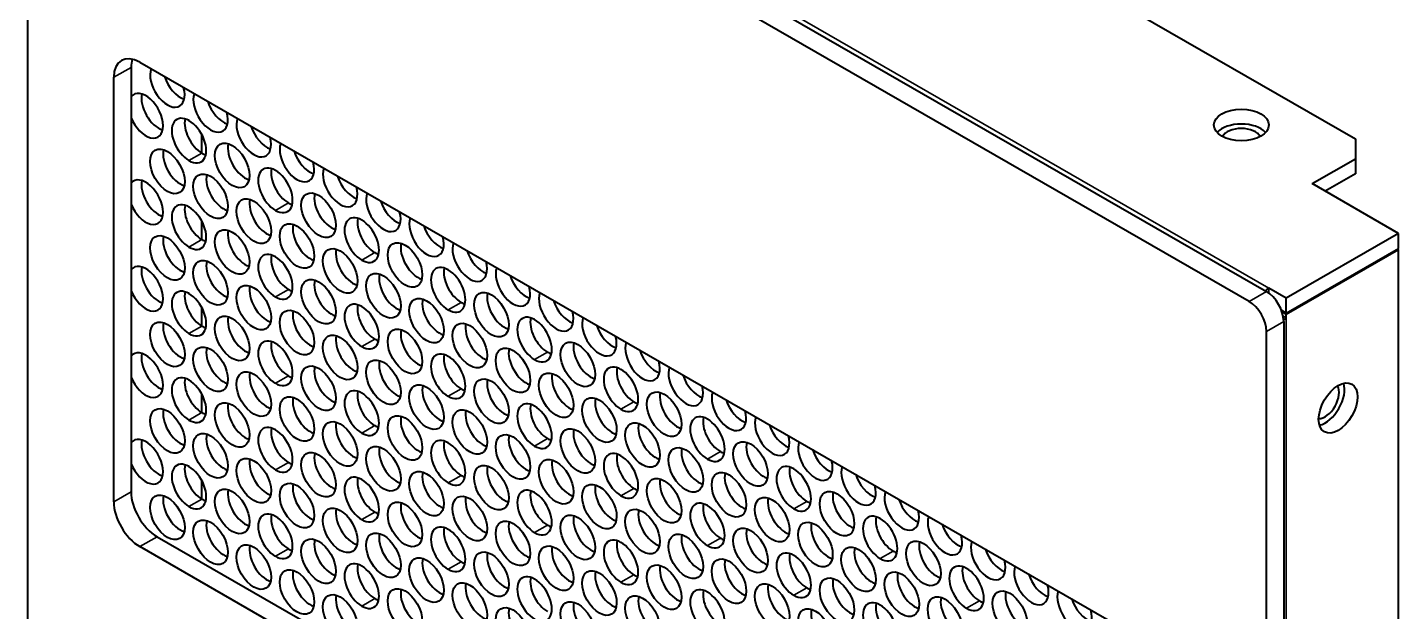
# Model space of a CAD drawing. Header units: millimetres. Extents: x 0 to 594, y 0 to 420.
# Drawn here: x 500.3 to 556.4, y 344.5 to 368.4 of the extents above; entities that cross this region are included whole.
import ezdxf

# ---------------------------------------------------------------- set-up
doc = ezdxf.new("R2010")
doc.units = ezdxf.units.MM
doc.layers.add('가시적인 것(ISO)', color=3, linetype='Continuous', lineweight=40)
doc.layers.add('가시적인 좁은 것(ISO)', color=3, linetype='Continuous', lineweight=35)

msp = doc.modelspace()

# ---------------------------------------------------------------- linework, layer by layer
at = {"layer": '가시적인 것(ISO)'}
for p, q in [((513.662, 387.465), (554.674, 363.848)), ((550.326, 357.192), (501.04, 385.574)), ((501.748, 385.981), (551.033, 357.6)), ((500.333, 385.164), (500.333, 318.942)), ((504.929, 366.984), (546.437, 343.081)), ((504.576, 366.775), (504.576, 349.402)), ((503.869, 348.995), (503.869, 366.368)), ((507.475, 363.264), (507.475, 364.011)), ((554.674, 363.848), (554.674, 363.033)), ((552.907, 362.015), (554.674, 363.033)), ((554.674, 363.033), (554.674, 362.42)), ((556.442, 359.979), (552.907, 362.015)), ((554.674, 362.42), (553.439, 361.709)), ((507.475, 359.724), (507.475, 360.471)), ((556.442, 359.979), (551.846, 357.333)), ((556.442, 359.366), (556.442, 359.979)), ((551.846, 356.719), (556.442, 359.366)), ((551.846, 356.679), (556.442, 359.325)), ((556.442, 359.325), (556.407, 359.346)), ((556.442, 294.003), (556.442, 359.325)), ((551.846, 357.333), (551.139, 357.74)), ((551.139, 357.529), (551.139, 357.74)), ((507.475, 356.184), (507.475, 356.931)), ((551.846, 356.719), (551.846, 357.333)), ((551.647, 356.834), (551.846, 356.719)), ((551.666, 356.782), (551.846, 356.679)), ((551.718, 356.589), (551.846, 356.515)), ((551.74, 356.375), (551.74, 290.154)), ((551.846, 356.515), (551.846, 356.679)), ((551.033, 289.746), (551.033, 355.968)), ((507.475, 352.644), (507.475, 353.391)), ((507.475, 349.104), (507.475, 349.851)), ((505.637, 347.565), (547.144, 323.663)), ((546.437, 323.256), (504.929, 347.158))]:
    msp.add_line(p, q, dxfattribs=at)
for centre, major_axis, ratio, start_param, end_param in [((504.929, 365.757), (-0.749, 1.3), 0.578093, 5.499721, 7.070517), ((505.637, 366.164), (-0.749, 1.3), 0.578093, 0.489852, 0.787332), ((506.061, 366.055), (0.499, -0.867), 0.578093, 3.58322, 7.416222), ((506.591, 366.36), (0.499, -0.867), 0.578093, 4.349455, 5.725401), ((505.177, 364.794), (-0.499, 0.867), 0.578093, 1.342143, 6.515706), ((505.707, 365.099), (0.499, -0.867), 0.578093, 3.699377, 5.725401), ((507.829, 365.037), (0.499, -0.867), 0.578093, 3.58322, 7.416222), ((508.359, 365.342), (0.499, -0.867), 0.578093, 4.349455, 5.725401), ((506.945, 363.776), (-0.499, 0.867), 0.578093, 5.499648, 8.641387), ((507.475, 364.081), (0.499, -0.867), 0.578093, 3.699377, 5.499794), ((506.945, 363.776), (0.499, -0.867), 0.578093, 5.499648, 8.641387), ((509.596, 364.019), (0.499, -0.867), 0.578093, 3.58322, 7.416222), ((510.127, 364.324), (0.499, -0.867), 0.578093, 4.349455, 5.725401), ((550.008, 363.805), (-1.125, 0), 0.575862, 3.634548, 5.79023), ((550.008, 363.805), (-0.81, 0), 0.575862, 3.450675, 5.974103), ((509.243, 363.063), (0.499, -0.867), 0.578093, 3.699377, 5.725401), ((511.364, 363.001), (0.499, -0.867), 0.578093, 3.58322, 7.416222), ((506.591, 362.82), (0.499, -0.867), 0.578093, 3.699377, 5.725401), ((507.475, 364.081), (0.499, -0.867), 0.578093, 5.499648, 5.725401), ((511.895, 363.306), (0.499, -0.867), 0.578093, 4.349455, 5.725401), ((510.48, 361.74), (-0.499, 0.867), 0.578093, 5.499648, 8.641387), ((511.011, 362.045), (0.499, -0.867), 0.578093, 3.699377, 5.499794), ((510.48, 361.74), (0.499, -0.867), 0.578093, 5.499648, 8.641387), ((513.132, 361.983), (0.499, -0.867), 0.578093, 3.58322, 7.416222), ((505.177, 361.254), (-0.499, 0.867), 0.578093, 1.342143, 6.515706), ((505.707, 361.559), (0.499, -0.867), 0.578093, 3.699377, 5.725401), ((508.359, 361.802), (0.499, -0.867), 0.578093, 3.699377, 5.725401), ((513.662, 362.288), (0.499, -0.867), 0.578093, 4.349455, 5.725401), ((510.127, 360.784), (0.499, -0.867), 0.578093, 3.699377, 5.725401), ((512.778, 361.027), (0.499, -0.867), 0.578093, 3.699377, 5.725401), ((514.9, 360.965), (0.499, -0.867), 0.578093, 3.58322, 7.416222), ((506.945, 360.236), (-0.499, 0.867), 0.578093, 5.499648, 8.641387), ((507.475, 360.541), (0.499, -0.867), 0.578093, 3.699377, 5.499794), ((506.945, 360.236), (0.499, -0.867), 0.578093, 5.499648, 8.641387), ((511.011, 362.045), (0.499, -0.867), 0.578093, 5.499648, 5.725401), ((515.43, 361.27), (0.499, -0.867), 0.578093, 4.349455, 5.725401), ((511.895, 359.766), (0.499, -0.867), 0.578093, 3.699377, 5.725401), ((514.016, 359.704), (-0.499, 0.867), 0.578093, 5.499648, 8.641387), ((514.546, 360.009), (0.499, -0.867), 0.578093, 3.699377, 5.499794), ((514.016, 359.704), (0.499, -0.867), 0.578093, 5.499648, 8.641387), ((516.667, 359.947), (0.499, -0.867), 0.578093, 3.58322, 7.416222), ((517.198, 360.252), (0.499, -0.867), 0.578093, 4.349455, 5.725401), ((506.591, 359.28), (0.499, -0.867), 0.578093, 3.699377, 5.725401), ((507.475, 360.541), (0.499, -0.867), 0.578093, 5.499648, 5.725401), ((509.243, 359.523), (0.499, -0.867), 0.578093, 3.699377, 5.725401), ((510.48, 358.2), (-0.499, 0.867), 0.578093, 5.499648, 8.641387), ((513.662, 358.748), (0.499, -0.867), 0.578093, 3.699377, 5.725401), ((514.546, 360.009), (0.499, -0.867), 0.578093, 5.499648, 5.725401), ((516.314, 358.991), (0.499, -0.867), 0.578093, 3.699377, 5.725401), ((518.435, 358.929), (0.499, -0.867), 0.578093, 3.58322, 7.416222), ((518.966, 359.234), (0.499, -0.867), 0.578093, 4.349455, 5.725401), ((505.177, 357.714), (-0.499, 0.867), 0.578093, 1.342143, 6.515706), ((505.707, 358.019), (0.499, -0.867), 0.578093, 3.699377, 5.725401), ((508.359, 358.262), (0.499, -0.867), 0.578093, 3.699377, 5.725401), ((511.011, 358.505), (0.499, -0.867), 0.578093, 3.699377, 5.499794), ((510.48, 358.2), (0.499, -0.867), 0.578093, 5.499648, 8.641387), ((517.551, 357.668), (-0.499, 0.867), 0.578093, 5.499648, 8.641387), ((518.082, 357.973), (0.499, -0.867), 0.578093, 3.699377, 5.499794), ((520.203, 357.911), (0.499, -0.867), 0.578093, 3.58322, 7.416222), ((512.778, 357.487), (0.499, -0.867), 0.578093, 3.699377, 5.725401), ((515.43, 357.73), (0.499, -0.867), 0.578093, 3.699377, 5.725401), ((517.551, 357.668), (0.499, -0.867), 0.578093, 5.499648, 8.641387), ((520.733, 358.216), (0.499, -0.867), 0.578093, 4.349455, 5.725401), ((506.945, 356.696), (-0.499, 0.867), 0.578093, 5.499648, 8.641387), ((507.475, 357.001), (0.499, -0.867), 0.578093, 3.699377, 5.499794), ((506.945, 356.696), (0.499, -0.867), 0.578093, 5.499648, 8.641387), ((510.127, 357.244), (0.499, -0.867), 0.578093, 3.699377, 5.725401), ((511.011, 358.505), (0.499, -0.867), 0.578093, 5.499648, 5.725401), ((519.849, 356.955), (0.499, -0.867), 0.578093, 3.699377, 5.725401), ((521.971, 356.893), (0.499, -0.867), 0.578093, 3.58322, 7.416222), ((551.139, 356.922), (-0.499, -0.867), 0.578093, 3.925057, 4.148959), ((551.033, 356.782), (-0.499, 0.867), 0.578093, 3.928925, 5.499721), ((514.016, 356.164), (-0.499, 0.867), 0.578093, 5.499648, 8.641387), ((514.546, 356.469), (0.499, -0.867), 0.578093, 3.699377, 5.499794), ((514.016, 356.164), (0.499, -0.867), 0.578093, 5.499648, 8.641387), ((517.198, 356.712), (0.499, -0.867), 0.578093, 3.699377, 5.725401), ((518.082, 357.973), (0.499, -0.867), 0.578093, 5.499648, 5.725401), ((522.501, 357.198), (0.499, -0.867), 0.578093, 4.349455, 5.725401), ((550.326, 356.375), (0.499, -0.867), 0.578093, 0.787332, 2.358128), ((506.591, 355.74), (0.499, -0.867), 0.578093, 3.699377, 5.725401), ((509.243, 355.983), (0.499, -0.867), 0.578093, 3.699377, 5.725401), ((511.895, 356.226), (0.499, -0.867), 0.578093, 3.699377, 5.725401), ((521.087, 355.632), (-0.499, 0.867), 0.578093, 5.499648, 8.641387), ((521.617, 355.937), (0.499, -0.867), 0.578093, 3.699377, 5.499794), ((521.087, 355.632), (0.499, -0.867), 0.578093, 5.499648, 8.641387), ((523.738, 355.875), (0.499, -0.867), 0.578093, 3.58322, 7.416222), ((551.139, 356.922), (1, 0), 0.575862, 5.352585, 5.497787), ((507.475, 357.001), (0.499, -0.867), 0.578093, 5.499648, 5.725401), ((513.662, 355.208), (0.499, -0.867), 0.578093, 3.699377, 5.725401), ((516.314, 355.451), (0.499, -0.867), 0.578093, 3.699377, 5.725401), ((518.966, 355.694), (0.499, -0.867), 0.578093, 3.699377, 5.725401), ((524.269, 356.18), (0.499, -0.867), 0.578093, 4.349455, 5.725401), ((508.359, 354.722), (0.499, -0.867), 0.578093, 3.699377, 5.725401), ((510.48, 354.66), (-0.499, 0.867), 0.578093, 5.499648, 8.641387), ((511.011, 354.965), (0.499, -0.867), 0.578093, 3.699377, 5.499794), ((510.48, 354.66), (0.499, -0.867), 0.578093, 5.499648, 8.641387), ((514.546, 356.469), (0.499, -0.867), 0.578093, 5.499648, 5.725401), ((520.733, 354.676), (0.499, -0.867), 0.578093, 3.699377, 5.725401), ((523.385, 354.919), (0.499, -0.867), 0.578093, 3.699377, 5.725401), ((525.506, 354.857), (0.499, -0.867), 0.578093, 3.58322, 7.416222), ((526.037, 355.162), (0.499, -0.867), 0.578093, 4.349455, 5.725401), ((505.177, 354.174), (-0.499, 0.867), 0.578093, 1.342143, 6.515706), ((505.707, 354.479), (0.499, -0.867), 0.578093, 3.699377, 5.725401), ((515.43, 354.19), (0.499, -0.867), 0.578093, 3.699377, 5.725401), ((517.551, 354.128), (-0.499, 0.867), 0.578093, 5.499648, 8.641387), ((518.082, 354.433), (0.499, -0.867), 0.578093, 3.699377, 5.499794), ((517.551, 354.128), (0.499, -0.867), 0.578093, 5.499648, 8.641387), ((521.617, 355.937), (0.499, -0.867), 0.578093, 5.499648, 5.725401), ((506.945, 353.156), (-0.499, 0.867), 0.578093, 5.499648, 8.641387), ((510.127, 353.704), (0.499, -0.867), 0.578093, 3.699377, 5.725401), ((511.011, 354.965), (0.499, -0.867), 0.578093, 5.499648, 5.725401), ((512.778, 353.947), (0.499, -0.867), 0.578093, 3.699377, 5.725401), ((522.501, 353.658), (0.499, -0.867), 0.578093, 3.699377, 5.725401), ((524.622, 353.596), (-0.499, 0.867), 0.578093, 5.499648, 8.641387), ((525.153, 353.902), (0.499, -0.867), 0.578093, 3.699377, 5.499794), ((524.622, 353.596), (0.499, -0.867), 0.578093, 5.499648, 8.641387), ((527.274, 353.839), (0.499, -0.867), 0.578093, 3.58322, 7.416222), ((527.804, 354.145), (0.499, -0.867), 0.578093, 4.349455, 5.725401), ((507.475, 353.461), (0.499, -0.867), 0.578093, 3.699377, 5.499794), ((506.945, 353.156), (0.499, -0.867), 0.578093, 5.499648, 8.641387), ((514.016, 352.624), (-0.499, 0.867), 0.578093, 5.499648, 8.641387), ((514.546, 352.929), (0.499, -0.867), 0.578093, 3.699377, 5.499794), ((517.198, 353.172), (0.499, -0.867), 0.578093, 3.699377, 5.725401), ((518.082, 354.433), (0.499, -0.867), 0.578093, 5.499648, 5.725401), ((519.849, 353.415), (0.499, -0.867), 0.578093, 3.699377, 5.725401), ((553.437, 353.137), (0.404, 0.702), 0.578093, 3.444543, 5.980235), ((553.437, 353.137), (0.561, 0.975), 0.578093, 3.631445, 5.793333), ((509.243, 352.443), (0.499, -0.867), 0.578093, 3.699377, 5.725401), ((511.895, 352.686), (0.499, -0.867), 0.578093, 3.699377, 5.725401), ((514.016, 352.624), (0.499, -0.867), 0.578093, 5.499648, 8.641387), ((521.087, 352.092), (-0.499, 0.867), 0.578093, 5.499648, 8.641387), ((521.617, 352.398), (0.499, -0.867), 0.578093, 3.699377, 5.499794), ((524.269, 352.641), (0.499, -0.867), 0.578093, 3.699377, 5.725401), ((525.153, 353.901), (0.499, -0.867), 0.578093, 5.499648, 5.725401), ((526.921, 352.883), (0.499, -0.867), 0.578093, 3.699377, 5.725401), ((529.042, 352.821), (0.499, -0.867), 0.578093, 3.58322, 7.416222), ((529.572, 353.126), (0.499, -0.867), 0.578093, 4.349455, 5.725401), ((506.591, 352.2), (0.499, -0.867), 0.578093, 3.699377, 5.725401), ((507.475, 353.461), (0.499, -0.867), 0.578093, 5.499648, 5.725401), ((516.314, 351.911), (0.499, -0.867), 0.578093, 3.699377, 5.725401), ((518.966, 352.154), (0.499, -0.867), 0.578093, 3.699377, 5.725401), ((521.087, 352.092), (0.499, -0.867), 0.578093, 5.499648, 8.641387), ((528.158, 351.56), (-0.499, 0.867), 0.578093, 5.499648, 8.641387), ((528.688, 351.866), (0.499, -0.867), 0.578093, 3.699377, 5.499794), ((528.158, 351.56), (0.499, -0.867), 0.578093, 5.499648, 8.641387), ((530.81, 351.803), (0.499, -0.867), 0.578093, 3.58322, 7.416222), ((510.48, 351.12), (-0.499, 0.867), 0.578093, 5.499648, 8.641387), ((511.011, 351.425), (0.499, -0.867), 0.578093, 3.699377, 5.499794), ((510.48, 351.12), (0.499, -0.867), 0.578093, 5.499648, 8.641387), ((513.662, 351.668), (0.499, -0.867), 0.578093, 3.699377, 5.725401), ((514.546, 352.929), (0.499, -0.867), 0.578093, 5.499648, 5.725401), ((523.385, 351.379), (0.499, -0.867), 0.578093, 3.699377, 5.725401), ((526.037, 351.622), (0.499, -0.867), 0.578093, 3.699377, 5.725401), ((531.34, 352.109), (0.499, -0.867), 0.578093, 4.349455, 5.725401), ((505.177, 350.634), (-0.499, 0.867), 0.578093, 1.342143, 6.515706), ((505.707, 350.939), (0.499, -0.867), 0.578093, 3.699377, 5.725401), ((508.359, 351.182), (0.499, -0.867), 0.578093, 3.699377, 5.725401), ((517.551, 350.588), (-0.499, 0.867), 0.578093, 5.499648, 8.641387), ((518.082, 350.894), (0.499, -0.867), 0.578093, 3.699377, 5.499794), ((517.551, 350.588), (0.499, -0.867), 0.578093, 5.499648, 8.641387), ((520.733, 351.137), (0.499, -0.867), 0.578093, 3.699377, 5.725401), ((521.617, 352.397), (0.499, -0.867), 0.578093, 5.499648, 5.725401), ((530.456, 350.848), (0.499, -0.867), 0.578093, 3.699377, 5.725401), ((532.577, 350.785), (0.499, -0.867), 0.578093, 3.58322, 7.416222), ((510.127, 350.164), (0.499, -0.867), 0.578093, 3.699377, 5.725401), ((512.778, 350.407), (0.499, -0.867), 0.578093, 3.699377, 5.725401), ((515.43, 350.65), (0.499, -0.867), 0.578093, 3.699377, 5.725401), ((522.501, 350.118), (0.499, -0.867), 0.578093, 3.699377, 5.725401), ((524.622, 350.056), (-0.499, 0.867), 0.578093, 5.499648, 8.641387), ((525.153, 350.362), (0.499, -0.867), 0.578093, 3.699377, 5.499794), ((524.622, 350.056), (0.499, -0.867), 0.578093, 5.499648, 8.641387), ((527.804, 350.605), (0.499, -0.867), 0.578093, 3.699377, 5.725401), ((528.688, 351.865), (0.499, -0.867), 0.578093, 5.499648, 5.725401), ((533.108, 351.091), (0.499, -0.867), 0.578093, 4.349455, 5.725401), ((506.945, 349.616), (-0.499, 0.867), 0.578093, 5.499648, 8.641387), ((507.475, 349.921), (0.499, -0.867), 0.578093, 3.699377, 5.499794), ((506.945, 349.616), (0.499, -0.867), 0.578093, 5.499648, 8.641387), ((511.011, 351.425), (0.499, -0.867), 0.578093, 5.499648, 5.725401), ((517.198, 349.633), (0.499, -0.867), 0.578093, 3.699377, 5.725401), ((519.849, 349.875), (0.499, -0.867), 0.578093, 3.699377, 5.725401), ((529.572, 349.587), (0.499, -0.867), 0.578093, 3.699377, 5.725401), ((531.693, 349.524), (-0.499, 0.867), 0.578093, 5.499648, 8.641387), ((532.224, 349.83), (0.499, -0.867), 0.578093, 3.699377, 5.499794), ((531.694, 349.524), (0.499, -0.867), 0.578093, 5.499648, 8.641387), ((534.345, 349.767), (0.499, -0.867), 0.578093, 3.58322, 7.416222), ((511.895, 349.146), (0.499, -0.867), 0.578093, 3.699377, 5.725401), ((514.016, 349.084), (-0.499, 0.867), 0.578093, 5.499648, 8.641387), ((514.546, 349.39), (0.499, -0.867), 0.578093, 3.699377, 5.499794), ((514.016, 349.084), (0.499, -0.867), 0.578093, 5.499648, 8.641387), ((518.082, 350.893), (0.499, -0.867), 0.578093, 5.499648, 5.725401), ((524.269, 349.101), (0.499, -0.867), 0.578093, 3.699377, 5.725401), ((526.921, 349.344), (0.499, -0.867), 0.578093, 3.699377, 5.725401), ((534.875, 350.073), (0.499, -0.867), 0.578093, 4.349455, 5.725401), ((505.637, 348.792), (-0.749, 1.3), 0.578093, 0.787332, 2.358128), ((506.591, 348.66), (0.499, -0.867), 0.578093, 3.699377, 5.725401), ((507.475, 349.921), (0.499, -0.867), 0.578093, 5.499648, 5.725401), ((509.243, 348.903), (0.499, -0.867), 0.578093, 3.699377, 5.725401), ((518.966, 348.614), (0.499, -0.867), 0.578093, 3.699377, 5.725401), ((521.087, 348.552), (-0.499, 0.867), 0.578093, 5.499648, 8.641387), ((521.617, 348.858), (0.499, -0.867), 0.578093, 3.699377, 5.499794), ((521.087, 348.552), (0.499, -0.867), 0.578093, 5.499648, 8.641387), ((525.153, 350.361), (0.499, -0.867), 0.578093, 5.499648, 5.725401), ((531.34, 348.569), (0.499, -0.867), 0.578093, 3.699377, 5.725401), ((532.224, 349.83), (0.499, -0.867), 0.578093, 5.499648, 5.725401), ((533.992, 348.812), (0.499, -0.867), 0.578093, 3.699377, 5.725401), ((536.113, 348.749), (0.499, -0.867), 0.578093, 3.58322, 7.416222), ((536.643, 349.055), (0.499, -0.867), 0.578093, 4.349455, 5.725401), ((504.929, 348.384), (0.749, -1.3), 0.578093, 3.928925, 5.499721), ((510.48, 347.58), (-0.499, 0.867), 0.578093, 5.499648, 8.641387), ((511.011, 347.886), (0.499, -0.867), 0.578093, 3.699377, 5.499794), ((513.662, 348.129), (0.499, -0.867), 0.578093, 3.699377, 5.725401), ((514.546, 349.389), (0.499, -0.867), 0.578093, 5.499648, 5.725401), ((516.314, 348.371), (0.499, -0.867), 0.578093, 3.699377, 5.725401), ((526.037, 348.083), (0.499, -0.867), 0.578093, 3.699377, 5.725401), ((528.158, 348.02), (-0.499, 0.867), 0.578093, 5.499648, 8.641387), ((528.688, 348.326), (0.499, -0.867), 0.578093, 3.699377, 5.499794), ((528.158, 348.02), (0.499, -0.867), 0.578093, 5.499648, 8.641387), ((535.229, 347.488), (-0.499, 0.867), 0.578093, 5.499648, 8.641387), ((508.359, 347.642), (0.499, -0.867), 0.578093, 3.699377, 5.725401), ((510.48, 347.58), (0.499, -0.867), 0.578093, 5.499648, 8.641387), ((517.551, 347.048), (-0.499, 0.867), 0.578093, 5.499648, 8.641387), ((518.082, 347.354), (0.499, -0.867), 0.578093, 3.699377, 5.499794), ((520.733, 347.597), (0.499, -0.867), 0.578093, 3.699377, 5.725401), ((521.617, 348.857), (0.499, -0.867), 0.578093, 5.499648, 5.725401), ((523.385, 347.84), (0.499, -0.867), 0.578093, 3.699377, 5.725401), ((530.456, 347.308), (0.499, -0.867), 0.578093, 3.699377, 5.725401), ((533.108, 347.551), (0.499, -0.867), 0.578093, 3.699377, 5.725401), ((535.759, 347.794), (0.499, -0.867), 0.578093, 3.699377, 5.499794), ((535.229, 347.488), (0.499, -0.867), 0.578093, 5.499648, 8.641387), ((537.881, 347.731), (0.499, -0.867), 0.578093, 3.58322, 7.416222), ((538.411, 348.037), (0.499, -0.867), 0.578093, 4.349455, 5.725401), ((512.778, 346.867), (0.499, -0.867), 0.578093, 3.699377, 5.725401), ((515.43, 347.11), (0.499, -0.867), 0.578093, 3.699377, 5.725401), ((517.551, 347.048), (0.499, -0.867), 0.578093, 5.499648, 8.641387), ((524.622, 346.516), (-0.499, 0.867), 0.578093, 5.499648, 8.641387), ((525.153, 346.822), (0.499, -0.867), 0.578093, 3.699377, 5.499794), ((524.622, 346.516), (0.499, -0.867), 0.578093, 5.499648, 8.641387), ((527.804, 347.065), (0.499, -0.867), 0.578093, 3.699377, 5.725401), ((528.688, 348.326), (0.499, -0.867), 0.578093, 5.499648, 5.725401), ((537.527, 346.776), (0.499, -0.867), 0.578093, 3.699377, 5.725401), ((539.648, 346.713), (0.499, -0.867), 0.578093, 3.58322, 7.416222), ((510.127, 346.625), (0.499, -0.867), 0.578093, 3.699377, 5.725401), ((511.011, 347.885), (0.499, -0.867), 0.578093, 5.499648, 5.725401), ((519.849, 346.336), (0.499, -0.867), 0.578093, 3.699377, 5.725401), ((522.501, 346.579), (0.499, -0.867), 0.578093, 3.699377, 5.725401), ((531.693, 345.984), (-0.499, 0.867), 0.578093, 5.499648, 8.641387), ((532.224, 346.29), (0.499, -0.867), 0.578093, 3.699377, 5.499794), ((531.694, 345.984), (0.499, -0.867), 0.578093, 5.499648, 8.641387), ((534.875, 346.533), (0.499, -0.867), 0.578093, 3.699377, 5.725401), ((535.759, 347.794), (0.499, -0.867), 0.578093, 5.499648, 5.725401), ((540.179, 347.019), (0.499, -0.867), 0.578093, 4.349455, 5.725401), ((514.016, 345.544), (-0.499, 0.867), 0.578093, 5.499648, 8.641387), ((514.546, 345.85), (0.499, -0.867), 0.578093, 3.699377, 5.499794), ((514.016, 345.544), (0.499, -0.867), 0.578093, 5.499648, 8.641387), ((517.198, 346.093), (0.499, -0.867), 0.578093, 3.699377, 5.725401), ((518.082, 347.353), (0.499, -0.867), 0.578093, 5.499648, 5.725401), ((526.921, 345.804), (0.499, -0.867), 0.578093, 3.699377, 5.725401), ((529.572, 346.047), (0.499, -0.867), 0.578093, 3.699377, 5.725401), ((538.764, 345.452), (-0.499, 0.867), 0.578093, 5.499648, 8.641387), ((539.295, 345.758), (0.499, -0.867), 0.578093, 3.699377, 5.499794), ((538.765, 345.452), (0.499, -0.867), 0.578093, 5.499648, 8.641387), ((541.416, 345.695), (0.499, -0.867), 0.578093, 3.58322, 7.416222), ((511.895, 345.606), (0.499, -0.867), 0.578093, 3.699377, 5.725401), ((518.966, 345.075), (0.499, -0.867), 0.578093, 3.699377, 5.725401), ((521.087, 345.012), (-0.499, 0.867), 0.578093, 5.499648, 8.641387), ((521.617, 345.318), (0.499, -0.867), 0.578093, 3.699377, 5.499794), ((521.087, 345.012), (0.499, -0.867), 0.578093, 5.499648, 8.641387), ((524.269, 345.561), (0.499, -0.867), 0.578093, 3.699377, 5.725401), ((525.153, 346.822), (0.499, -0.867), 0.578093, 5.499648, 5.725401), ((533.992, 345.272), (0.499, -0.867), 0.578093, 3.699377, 5.725401), ((536.643, 345.515), (0.499, -0.867), 0.578093, 3.699377, 5.725401), ((541.946, 346.001), (0.499, -0.867), 0.578093, 4.349455, 5.725401), ((513.662, 344.589), (0.499, -0.867), 0.578093, 3.699377, 5.725401), ((516.314, 344.832), (0.499, -0.867), 0.578093, 3.699377, 5.725401), ((526.037, 344.543), (0.499, -0.867), 0.578093, 3.699377, 5.725401), ((528.158, 344.48), (-0.499, 0.867), 0.578093, 5.499648, 8.641387), ((528.688, 344.786), (0.499, -0.867), 0.578093, 3.699377, 5.499794), ((528.158, 344.48), (0.499, -0.867), 0.578093, 5.499648, 8.641387), ((531.34, 345.029), (0.499, -0.867), 0.578093, 3.699377, 5.725401), ((532.224, 346.29), (0.499, -0.867), 0.578093, 5.499648, 5.725401), ((538.411, 344.497), (0.499, -0.867), 0.578093, 3.699377, 5.725401), ((541.063, 344.74), (0.499, -0.867), 0.578093, 3.699377, 5.725401), ((543.184, 344.677), (0.499, -0.867), 0.578093, 3.58322, 7.416222), ((514.546, 345.849), (0.499, -0.867), 0.578093, 5.499648, 5.725401), ((520.733, 344.057), (0.499, -0.867), 0.578093, 3.699377, 5.725401), ((523.385, 344.3), (0.499, -0.867), 0.578093, 3.699377, 5.725401), ((533.108, 344.011), (0.499, -0.867), 0.578093, 3.699377, 5.725401), ((535.229, 343.948), (-0.499, 0.867), 0.578093, 5.499648, 8.641387), ((535.759, 344.254), (0.499, -0.867), 0.578093, 3.699377, 5.499794), ((535.229, 343.948), (0.499, -0.867), 0.578093, 5.499648, 8.641387), ((539.295, 345.758), (0.499, -0.867), 0.578093, 5.499648, 5.725401), ((543.714, 344.983), (0.499, -0.867), 0.578093, 4.349455, 5.725401)]:
    msp.add_ellipse(centre, major_axis=major_axis, ratio=ratio, start_param=start_param, end_param=end_param, dxfattribs=at)
for centre, major_axis, ratio in [((550.008, 364.418), (1.125, 0), 0.575862), ((508.713, 362.758), (0.499, -0.867), 0.578093), ((506.061, 362.515), (0.499, -0.867), 0.578093), ((507.829, 361.497), (0.499, -0.867), 0.578093), ((509.596, 360.479), (0.499, -0.867), 0.578093), ((512.248, 360.722), (0.499, -0.867), 0.578093), ((508.713, 359.218), (0.499, -0.867), 0.578093), ((511.364, 359.461), (0.499, -0.867), 0.578093), ((506.061, 358.975), (0.499, -0.867), 0.578093), ((515.784, 358.686), (0.499, -0.867), 0.578093), ((513.132, 358.443), (0.499, -0.867), 0.578093), ((507.829, 357.957), (0.499, -0.867), 0.578093), ((512.248, 357.182), (0.499, -0.867), 0.578093), ((514.9, 357.425), (0.499, -0.867), 0.578093), ((509.596, 356.939), (0.499, -0.867), 0.578093), ((516.667, 356.407), (0.499, -0.867), 0.578093), ((519.319, 356.65), (0.499, -0.867), 0.578093), ((511.364, 355.921), (0.499, -0.867), 0.578093), ((506.061, 355.435), (0.499, -0.867), 0.578093), ((508.713, 355.678), (0.499, -0.867), 0.578093), ((518.435, 355.389), (0.499, -0.867), 0.578093), ((513.132, 354.903), (0.499, -0.867), 0.578093), ((515.784, 355.146), (0.499, -0.867), 0.578093), ((507.829, 354.417), (0.499, -0.867), 0.578093), ((520.203, 354.371), (0.499, -0.867), 0.578093), ((522.855, 354.614), (0.499, -0.867), 0.578093), ((512.248, 353.642), (0.499, -0.867), 0.578093), ((514.9, 353.885), (0.499, -0.867), 0.578093), ((509.596, 353.399), (0.499, -0.867), 0.578093), ((519.319, 353.11), (0.499, -0.867), 0.578093), ((521.971, 353.353), (0.499, -0.867), 0.578093), ((516.667, 352.867), (0.499, -0.867), 0.578093), ((526.39, 352.578), (0.499, -0.867), 0.578093), ((553.967, 352.831), (0.561, 0.975), 0.578093), ((508.713, 352.138), (0.499, -0.867), 0.578093), ((511.364, 352.381), (0.499, -0.867), 0.578093), ((523.738, 352.335), (0.499, -0.867), 0.578093), ((506.061, 351.895), (0.499, -0.867), 0.578093), ((513.132, 351.363), (0.499, -0.867), 0.578093), ((515.784, 351.606), (0.499, -0.867), 0.578093), ((518.435, 351.849), (0.499, -0.867), 0.578093), ((507.829, 350.877), (0.499, -0.867), 0.578093), ((520.203, 350.831), (0.499, -0.867), 0.578093), ((522.855, 351.074), (0.499, -0.867), 0.578093), ((525.506, 351.317), (0.499, -0.867), 0.578093), ((514.9, 350.345), (0.499, -0.867), 0.578093), ((527.274, 350.299), (0.499, -0.867), 0.578093), ((529.926, 350.542), (0.499, -0.867), 0.578093), ((509.596, 349.859), (0.499, -0.867), 0.578093), ((512.248, 350.102), (0.499, -0.867), 0.578093), ((521.971, 349.813), (0.499, -0.867), 0.578093), ((516.667, 349.327), (0.499, -0.867), 0.578093), ((519.319, 349.57), (0.499, -0.867), 0.578093), ((529.042, 349.281), (0.499, -0.867), 0.578093), ((508.713, 348.598), (0.499, -0.867), 0.578093), ((511.364, 348.841), (0.499, -0.867), 0.578093), ((523.738, 348.795), (0.499, -0.867), 0.578093), ((526.39, 349.038), (0.499, -0.867), 0.578093), ((506.061, 348.355), (0.499, -0.867), 0.578093), ((515.784, 348.066), (0.499, -0.867), 0.578093), ((518.435, 348.309), (0.499, -0.867), 0.578093), ((530.81, 348.263), (0.499, -0.867), 0.578093), ((533.461, 348.506), (0.499, -0.867), 0.578093), ((513.132, 347.823), (0.499, -0.867), 0.578093), ((522.855, 347.534), (0.499, -0.867), 0.578093), ((525.506, 347.777), (0.499, -0.867), 0.578093), ((507.829, 347.337), (0.499, -0.867), 0.578093), ((520.203, 347.291), (0.499, -0.867), 0.578093), ((529.926, 347.002), (0.499, -0.867), 0.578093), ((532.577, 347.245), (0.499, -0.867), 0.578093), ((509.596, 346.319), (0.499, -0.867), 0.578093), ((512.248, 346.562), (0.499, -0.867), 0.578093), ((514.9, 346.805), (0.499, -0.867), 0.578093), ((527.274, 346.759), (0.499, -0.867), 0.578093), ((536.997, 346.47), (0.499, -0.867), 0.578093), ((516.667, 345.787), (0.499, -0.867), 0.578093), ((519.319, 346.03), (0.499, -0.867), 0.578093), ((521.971, 346.273), (0.499, -0.867), 0.578093), ((529.042, 345.741), (0.499, -0.867), 0.578093), ((534.345, 346.227), (0.499, -0.867), 0.578093), ((511.364, 345.301), (0.499, -0.867), 0.578093), ((523.738, 345.255), (0.499, -0.867), 0.578093), ((526.39, 345.498), (0.499, -0.867), 0.578093), ((536.113, 345.209), (0.499, -0.867), 0.578093), ((518.435, 344.769), (0.499, -0.867), 0.578093), ((530.81, 344.723), (0.499, -0.867), 0.578093), ((533.461, 344.966), (0.499, -0.867), 0.578093), ((513.132, 344.283), (0.499, -0.867), 0.578093), ((515.784, 344.526), (0.499, -0.867), 0.578093), ((525.506, 344.237), (0.499, -0.867), 0.578093), ((537.881, 344.191), (0.499, -0.867), 0.578093), ((540.532, 344.434), (0.499, -0.867), 0.578093), ((520.203, 343.751), (0.499, -0.867), 0.578093), ((522.855, 343.994), (0.499, -0.867), 0.578093), ((532.577, 343.705), (0.499, -0.867), 0.578093)]:
    msp.add_ellipse(centre, major_axis=major_axis, ratio=ratio, dxfattribs=at)
at = {"layer": '가시적인 좁은 것(ISO)'}
for p, q in [((503.056, 385.429), (551.139, 357.74)), ((503.869, 366.368), (504.576, 366.775)), ((507.475, 363.264), (506.945, 362.958)), ((511.011, 361.228), (510.48, 360.922)), ((507.475, 359.724), (506.945, 359.418)), ((514.546, 359.192), (514.016, 358.886)), ((511.011, 357.688), (510.48, 357.382)), ((551.033, 357.6), (550.326, 357.192)), ((518.082, 357.156), (517.551, 356.851)), ((551.033, 355.968), (551.74, 356.375)), ((551.846, 356.515), (551.846, 291.52)), ((507.475, 356.184), (506.945, 355.878)), ((514.546, 355.652), (514.016, 355.347)), ((521.617, 355.12), (521.087, 354.815)), ((511.011, 354.148), (510.48, 353.843)), ((518.082, 353.616), (517.551, 353.311)), ((525.153, 353.084), (524.622, 352.779)), ((507.475, 352.644), (506.945, 352.339)), ((514.546, 352.112), (514.016, 351.807)), ((521.617, 351.58), (521.087, 351.275)), ((528.158, 350.743), (528.688, 351.048)), ((511.011, 350.608), (510.48, 350.303)), ((518.082, 350.076), (517.551, 349.771)), ((504.576, 349.402), (503.869, 348.995)), ((507.475, 349.104), (506.945, 348.799)), ((525.153, 349.544), (524.622, 349.239)), ((532.224, 349.012), (531.693, 348.707)), ((514.546, 348.572), (514.016, 348.267)), ((521.617, 348.04), (521.087, 347.735)), ((504.929, 347.158), (505.637, 347.565)), ((528.688, 347.508), (528.158, 347.203)), ((511.011, 347.068), (510.48, 346.763)), ((535.759, 346.976), (535.229, 346.671)), ((518.082, 346.536), (517.551, 346.231)), ((525.153, 346.004), (524.622, 345.699)), ((532.224, 345.472), (531.693, 345.167)), ((514.546, 345.032), (514.016, 344.727)), ((539.295, 344.94), (538.765, 344.635))]:
    msp.add_line(p, q, dxfattribs=at)

doc.saveas('drawing.dxf')
